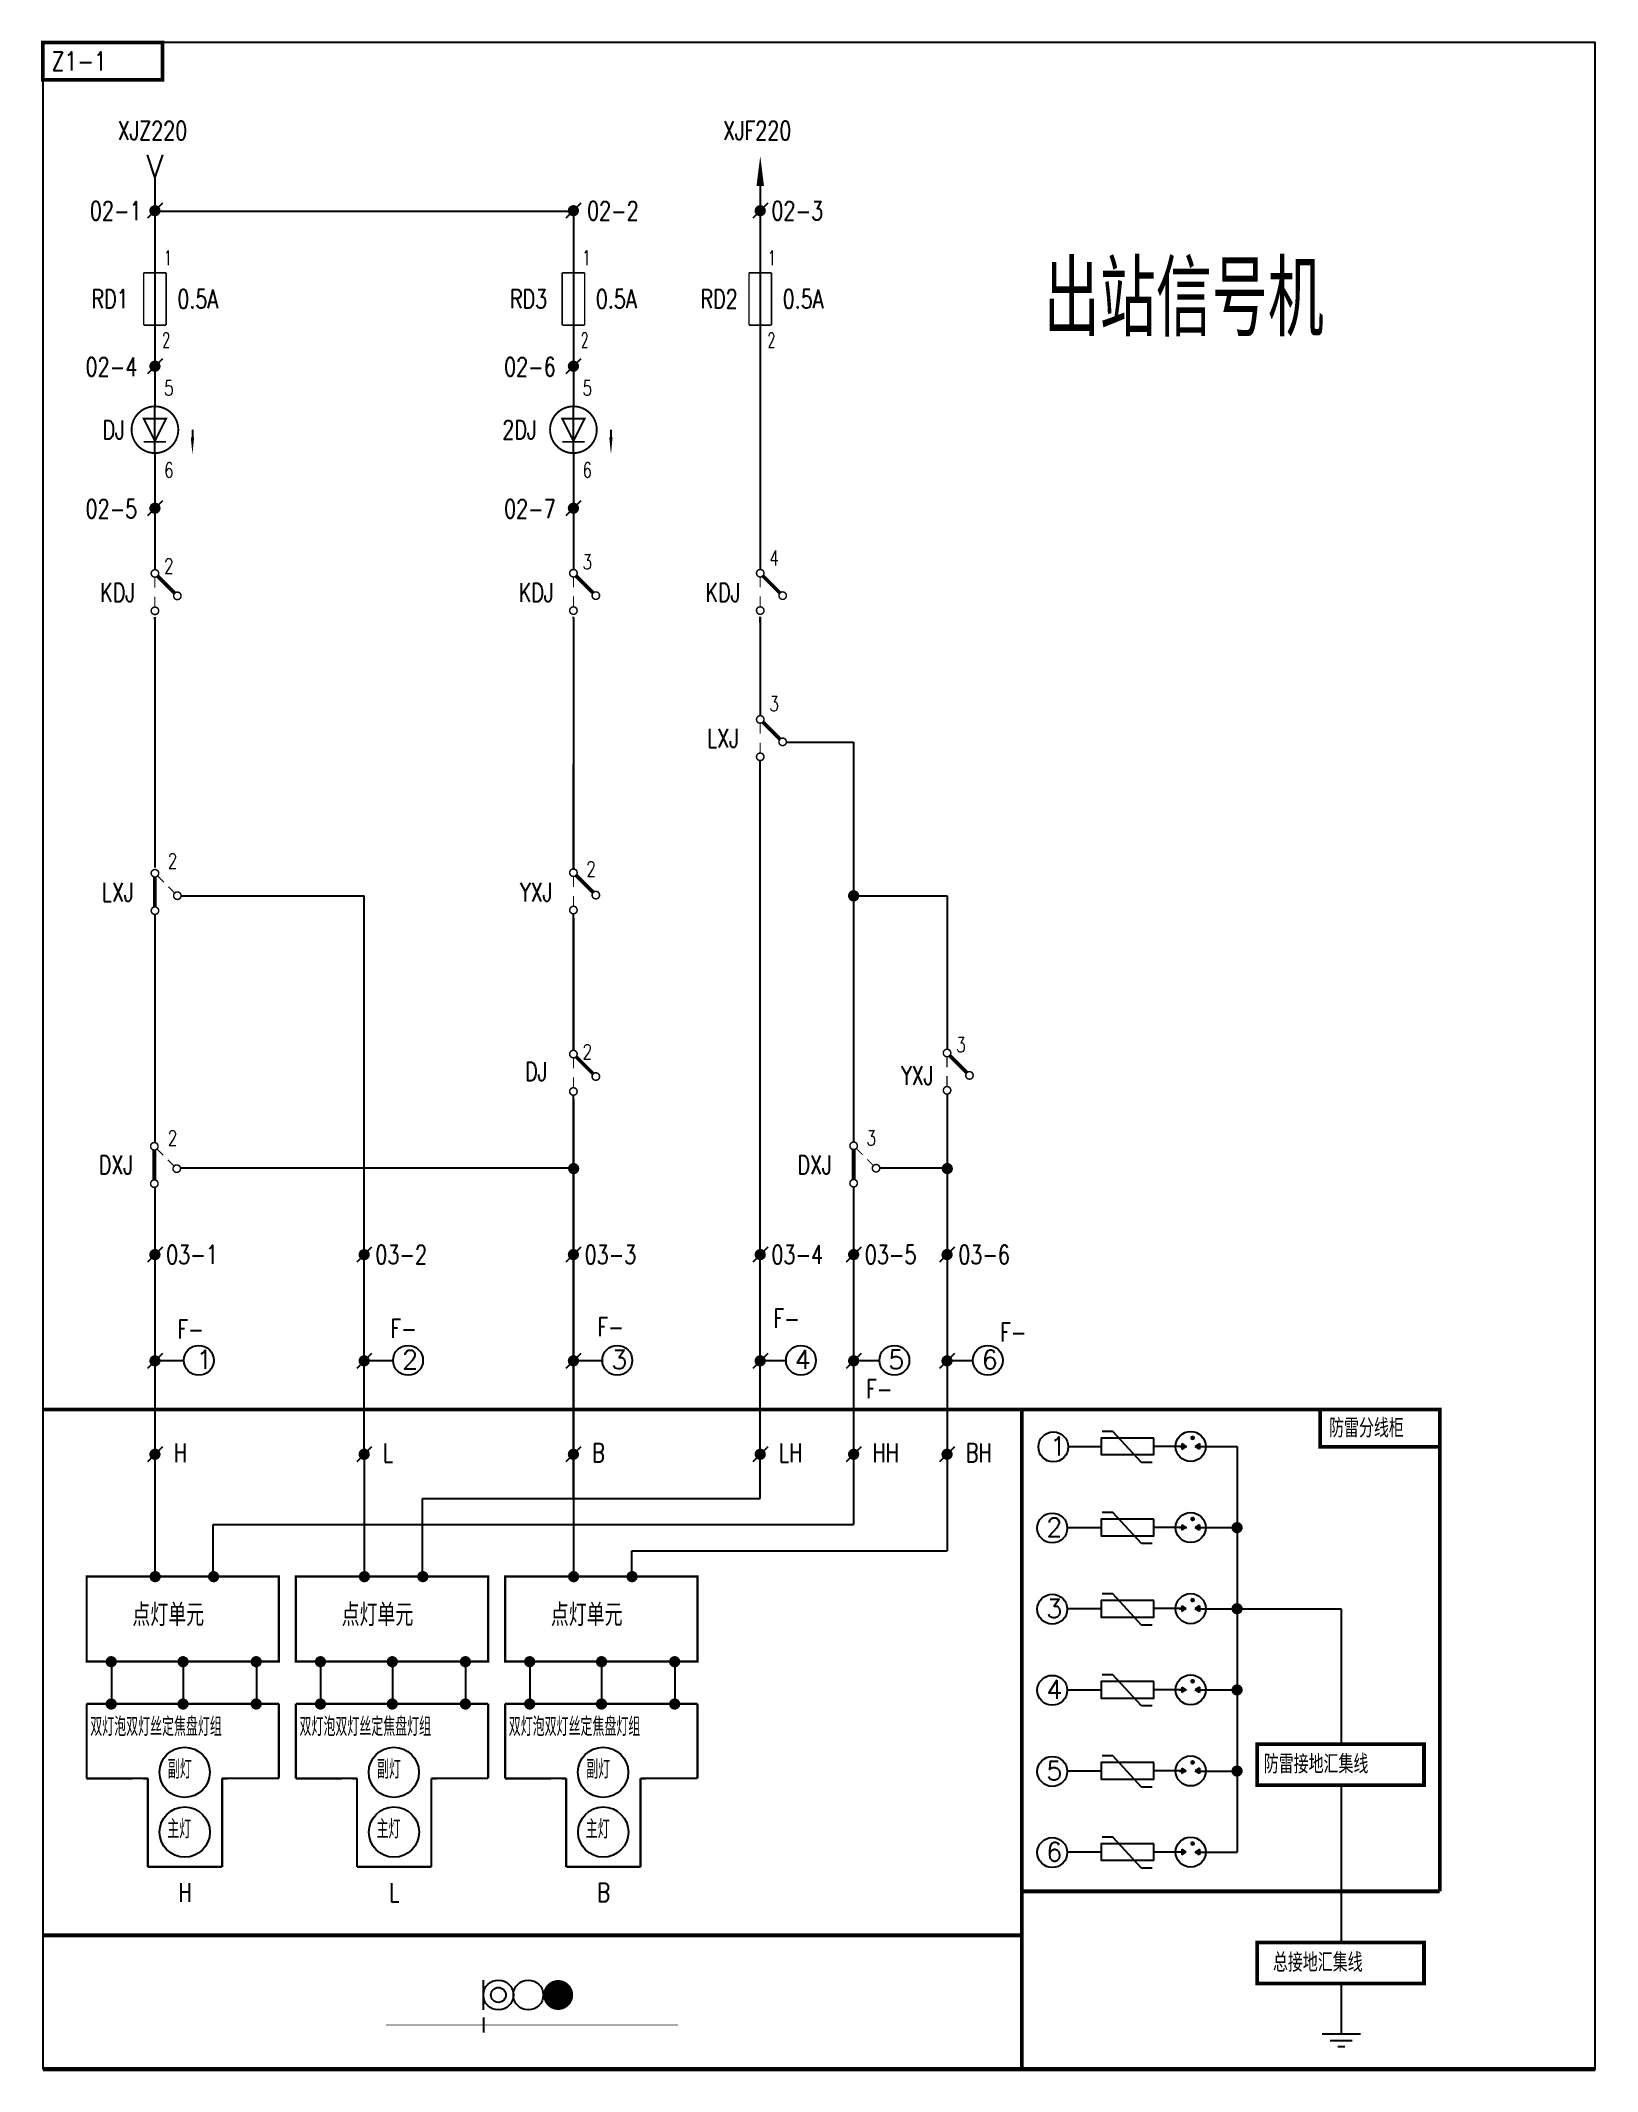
# Model space of a CAD drawing. Extents: x 0 to 208, y 0 to 271.
import ezdxf
from ezdxf.enums import TextEntityAlignment as Align

# ---------------------------------------------------------------- set-up
doc = ezdxf.new("R2010")
doc.units = 0
doc.layers.get('0').update_dxf_attribs({"linetype": 'CONTINUOUS'})
doc.layers.get('DEFPOINTS').update_dxf_attribs({"linetype": 'CONTINUOUS'})
doc.layers.add('COLUMN', color=7, linetype='CONTINUOUS')
doc.layers.add('TIE', color=7, linetype='CONTINUOUS')
doc.styles.add('CHINESE', font='txt.shx', dxfattribs={"width": 0.7, "bigfont": 'hztxt.shx'})
doc.styles.add('HZ', font='txt.shx', dxfattribs={"width": 0.7, "bigfont": 'hztxt.shx'})
doc.styles.add('ITALICC', font='txt.shx', dxfattribs={"width": 0.7, "bigfont": 'hztxt.shx'})
doc.styles.add('ST', font='txt.shx', dxfattribs={"width": 0.7, "bigfont": 'hztxt.shx'})
doc.styles.get("Standard").update_dxf_attribs({"font": 'txt.shx', "width": 0.7, "bigfont": 'hztxt.shx'})

# ---------------------------------------------------------------- blocks, each defined once
blk = doc.blocks.new('W52')
blk.add_lwpolyline([(0.02, 0.01), (0.02, -1.25)])
blk.add_lwpolyline([(0.02, -0.99, 0.45, 0, 0), (0.02, -3.29, 0, 0, 0)], format="xyseb")
blk = doc.blocks.new('234')
at = {"const_width": 0.2}
for points in [[(0.5, -0.5, 1), (-0.5, -0.5, 1)], [(0.5, -5.5, 1), (-0.5, -5.5, 1)], [(3.5, -3.5, 1), (2.5, -3.5, 1)]]:
    blk.add_lwpolyline(points, format="xyb", close=True, dxfattribs=at)
for points, const_width in [([(0, -1), (0, -5)], 0.5), ([(0.35, -0.85), (1.2, -1.7)], 0.15), ([(1.8, -2.3), (2.65, -3.15)], 0.15)]:
    blk.add_lwpolyline(points, dxfattribs=dict(const_width=const_width))
blk.add_lwpolyline([(2, -4.5, 0, 0, 0), (2, -5.5, 0.8, 0, 0), (2, -7.7, 0, 0, 0)], format="xyseb")
at = {"width": 0.8}
blk.add_attdef('0', text='', height=2, dxfattribs=at).set_placement((2, 0), align=Align.MIDDLE)
blk.add_attdef('RELAY', text='', height=2, dxfattribs=at).set_placement((-1, -3), align=Align.MIDDLE_RIGHT)
blk = doc.blocks.new('244')
at = {"const_width": 0.2}
for points in [[(0.5, -0.5, 1), (-0.5, -0.5, 1)], [(0.5, -5.5, 1), (-0.5, -5.5, 1)], [(3.5, -3.5, 1), (2.5, -3.5, 1)]]:
    blk.add_lwpolyline(points, format="xyb", close=True, dxfattribs=at)
for points, const_width in [([(0, -1), (0, -2.4)], 0.15), ([(0.35, -0.85), (2.65, -3.15)], 0.5), ([(0, -3.6), (0, -5)], 0.15)]:
    blk.add_lwpolyline(points, dxfattribs=dict(const_width=const_width))
blk.add_lwpolyline([(2, -4.5, 0, 0, 0), (2, -5.5, 0.8, 0, 0), (2, -7.7, 0, 0, 0)], format="xyseb")
at = {"width": 0.8}
blk.add_attdef('0', text='', height=2, dxfattribs=at).set_placement((2, 0), align=Align.MIDDLE)
blk.add_attdef('RELAY', text='', height=2, dxfattribs=at).set_placement((-1, -3), align=Align.MIDDLE_RIGHT)
blk = doc.blocks.new('W51')
for p, q in [((0, 0), (-1, 3)), ((1, 3), (0, 0))]:
    blk.add_line(p, q)
blk = doc.blocks.new('W56')
blk.add_lwpolyline([(-4, 0, 0, 1, 0), (0, 0, 1, 1, 0)], format="xyseb")

msp = doc.modelspace()

# ---------------------------------------------------------------- hatches: boundary and pattern name
for points in [[(152.42, 83.69), (152.97, 83.31), (152.42, 82.94)], [(154.77, 83.69), (154.22, 83.31), (154.77, 82.94)], [(152.42, 72.83), (152.97, 72.46), (152.42, 72.09)], [(154.77, 72.83), (154.22, 72.46), (154.77, 72.09)], [(152.42, 61.98), (152.97, 61.61), (152.42, 61.23)], [(154.77, 61.98), (154.22, 61.61), (154.77, 61.23)], [(152.42, 51.12), (152.97, 50.75), (152.42, 50.38)], [(154.77, 51.12), (154.22, 50.75), (154.77, 50.38)], [(152.42, 40.27), (152.97, 39.9), (152.42, 39.53)], [(154.77, 40.27), (154.22, 39.9), (154.77, 39.53)], [(152.42, 29.42), (152.97, 29.04), (152.42, 28.67)], [(154.77, 29.42), (154.22, 29.04), (154.77, 28.67)]]:
    msp.add_hatch(color=0).paths.add_polyline_path(points)
at = {"layer": 'COLUMN'}
h = msp.add_hatch(color=0, dxfattribs=at)
edge = h.paths.add_edge_path()
edge.add_arc((153.86, 84.45), 0.312, 0, 360, ccw=False)
h = msp.add_hatch(color=0, dxfattribs=at)
edge = h.paths.add_edge_path()
edge.add_arc((153.86, 73.6), 0.312, 0, 360, ccw=False)
h = msp.add_hatch(color=0, dxfattribs=at)
edge = h.paths.add_edge_path()
edge.add_arc((153.86, 62.74), 0.312, 0, 360, ccw=False)
h = msp.add_hatch(color=0, dxfattribs=at)
edge = h.paths.add_edge_path()
edge.add_arc((153.86, 51.89), 0.312, 0, 360, ccw=False)
h = msp.add_hatch(color=0, dxfattribs=at)
edge = h.paths.add_edge_path()
edge.add_arc((153.86, 41.03), 0.312, 0, 360, ccw=False)
h = msp.add_hatch(color=0, dxfattribs=at)
edge = h.paths.add_edge_path()
edge.add_arc((153.86, 30.18), 0.312, 0, 360, ccw=False)

# ---------------------------------------------------------------- linework, layer by layer
at = {"color": 0}
for p, q in [((16, 249.61), (14, 247.61)), ((72, 249.61), (70, 247.61)), ((97, 249.61), (95, 247.61)), ((16, 228.81), (14, 226.81)), ((72, 228.81), (70, 226.81)), ((13.5, 220.81), (16.5, 220.81)), ((15, 216.31), (15, 222.31)), ((69.5, 220.81), (72.5, 220.81)), ((71, 216.31), (71, 222.31)), ((16, 209.81), (14, 207.81)), ((72, 209.81), (70, 207.81)), ((16, 109.96), (14, 107.96)), ((44, 109.96), (42, 107.96)), ((72, 109.96), (70, 107.96)), ((97, 109.96), (95, 107.96)), ((109.5, 109.96), (107.5, 107.96)), ((122, 109.96), (120, 107.96)), ((16, 95.75), (14, 93.75)), ((44, 95.75), (42, 93.75)), ((72, 95.75), (70, 93.75)), ((97, 95.75), (95, 93.75)), ((109.5, 95.75), (107.5, 93.75)), ((122, 95.75), (120, 93.75)), ((15.36, 94.82), (18.87, 94.82)), ((43.36, 94.82), (46.87, 94.82)), ((71.36, 94.82), (74.87, 94.82)), ((95.94, 94.82), (99.45, 94.82)), ((108.44, 94.82), (111.95, 94.82)), ((120.94, 94.82), (124.45, 94.82)), ((143.2, 85.32), (141.75, 85.32)), ((147, 81.16), (143.2, 85.32)), ((16, 83.25), (14, 81.25)), ((15, 83.11), (15, 65.91)), ((44, 83.25), (42, 81.25)), ((43, 83.11), (43, 65.91)), ((72, 83.25), (70, 81.25)), ((71, 83.11), (71, 65.91)), ((97, 83.25), (95, 81.25)), ((109.5, 83.25), (107.5, 81.25)), ((122, 83.25), (120, 81.25)), ((137.22, 83.28), (141.64, 83.28)), ((152.11, 83.29), (153.08, 83.29)), ((152.42, 83.69), (152.97, 83.31)), ((152.42, 83.69), (152.42, 82.94)), ((152.42, 82.94), (152.89, 83.26)), ((154.77, 83.69), (154.22, 83.31)), ((154.77, 82.94), (154.22, 83.31)), ((154.22, 83.29), (159.81, 83.29)), ((154.77, 83.69), (154.77, 82.94)), ((159.81, 83.29), (159.81, 29.02)), ((148.45, 81.16), (147, 81.16)), ((50.81, 65.91), (50.81, 76.35)), ((143.2, 74.47), (141.75, 74.47)), ((147, 70.3), (143.2, 74.47)), ((22.81, 65.91), (22.81, 72.85)), ((141.64, 72.42), (137.08, 72.42)), ((152.11, 72.44), (153.08, 72.44)), ((152.42, 72.83), (152.97, 72.46)), ((152.42, 72.83), (152.42, 72.09)), ((152.42, 72.09), (152.97, 72.46)), ((154.77, 72.83), (154.22, 72.46)), ((154.77, 72.09), (154.22, 72.46)), ((154.22, 72.44), (159.81, 72.44)), ((154.77, 72.83), (154.77, 72.09)), ((78.81, 65.91), (78.81, 69.35)), ((148.45, 70.3), (147, 70.3)), ((143.2, 63.58), (141.75, 63.58)), ((147, 59.41), (143.2, 63.58)), ((141.64, 61.57), (137.08, 61.57)), ((152.11, 61.59), (152.99, 61.59)), ((152.42, 61.98), (152.97, 61.61)), ((152.42, 61.98), (152.42, 61.23)), ((152.42, 61.23), (152.97, 61.61)), ((152.7, 61.59), (152.99, 61.59)), ((154.18, 61.59), (159.81, 61.59)), ((154.77, 61.98), (154.22, 61.61)), ((154.77, 61.23), (154.22, 61.61)), ((154.25, 61.59), (173.76, 61.59)), ((154.77, 61.98), (154.77, 61.23)), ((173.76, 61.59), (173.76, 43.47)), ((148.45, 59.41), (147, 59.41)), ((9.17, 54.44), (9.17, 48.87)), ((18.78, 54.53), (18.78, 48.87)), ((28.58, 54.53), (28.58, 48.87)), ((37.17, 54.44), (37.17, 48.87)), ((46.78, 54.53), (46.78, 48.87)), ((56.58, 54.53), (56.58, 48.87)), ((65.17, 54.44), (65.17, 48.87)), ((74.78, 54.53), (74.78, 48.87)), ((84.58, 54.53), (84.58, 48.87)), ((143.2, 52.76), (141.75, 52.76)), ((147, 48.59), (143.2, 52.76)), ((141.64, 50.72), (137.08, 50.72)), ((152.11, 50.73), (153.03, 50.73)), ((152.42, 51.12), (152.97, 50.75)), ((152.42, 51.12), (152.42, 50.38)), ((152.42, 50.38), (152.97, 50.75)), ((154.77, 51.12), (154.22, 50.75)), ((154.77, 50.38), (154.22, 50.75)), ((154.22, 50.73), (159.81, 50.73)), ((154.77, 51.12), (154.77, 50.38)), ((148.45, 48.59), (147, 48.59)), ((143.2, 41.91), (141.75, 41.91)), ((147, 37.74), (143.2, 41.91)), ((5.86, 38.9), (12, 38.9)), ((13.44, 38.9), (14.04, 38.9)), ((23.99, 38.9), (24.66, 38.9)), ((33.86, 38.9), (40, 38.9)), ((41.44, 38.9), (42.04, 38.9)), ((51.99, 38.9), (52.66, 38.9)), ((61.86, 38.9), (68, 38.9)), ((69.44, 38.9), (70.04, 38.9)), ((79.99, 38.9), (80.66, 38.9)), ((141.64, 39.86), (137.08, 39.86)), ((152.11, 39.88), (153.01, 39.88)), ((152.42, 40.27), (152.97, 39.9)), ((152.42, 40.27), (152.42, 39.53)), ((152.42, 39.53), (152.96, 39.89)), ((154.77, 40.27), (154.22, 39.9)), ((154.77, 39.53), (154.22, 39.9)), ((154.22, 39.88), (159.81, 39.88)), ((154.77, 40.27), (154.77, 39.53)), ((148.45, 37.74), (147, 37.74)), ((173.76, 37.98), (173.76, 16.95)), ((143.2, 31.05), (141.75, 31.05)), ((147, 26.89), (143.2, 31.05)), ((141.64, 29.01), (137.08, 29.01)), ((152.42, 29.42), (152.97, 29.04)), ((152.42, 29.42), (152.42, 28.67)), ((152.42, 28.67), (152.97, 29.04)), ((154.77, 29.42), (154.22, 29.04)), ((154.77, 28.67), (154.22, 29.04)), ((154.22, 29.02), (159.81, 29.02)), ((154.77, 29.42), (154.77, 28.67)), ((148.45, 26.89), (147, 26.89)), ((58.96, 7.92), (58.96, 11.92)), ((173.76, 11.28), (173.76, 4.71)), ((58.96, 6.92), (58.96, 4.92)), ((171.2, 4.71), (176.33, 4.71)), ((172.25, 3.85), (175.22, 3.85)), ((173.28, 3.02), (174.24, 3.02))]:
    msp.add_line(p, q, dxfattribs=at)
at = {"color": 0, "linetype": 'Continuous'}
for p, q in [((152.42, 83.31), (148.68, 83.31)), ((152.42, 72.46), (148.68, 72.46)), ((152.42, 61.61), (148.68, 61.61)), ((152.42, 50.75), (148.68, 50.75)), ((152.42, 39.9), (148.68, 39.9)), ((152.42, 29.04), (148.68, 29.04))]:
    msp.add_line(p, q, dxfattribs=at)
at = {"color": 0}
for points, const_width in [([(0, 266.12), (0, 271.12), (16, 271.12), (16, 266.12), (0, 266.12)], 0.5), ([(16, 266.12), (16, 271.12)], 0.5), ([(13.5, 240.31), (16.5, 240.31)], 0.2), ([(13.5, 233.31), (13.5, 240.31)], 0.2), ([(16.5, 240.31), (16.5, 233.31)], 0.2), ([(69.5, 233.31), (69.5, 240.31)], 0.2), ([(69.5, 240.31), (72.5, 240.31)], 0.2), ([(72.5, 240.31), (72.5, 233.31)], 0.2), ([(94.5, 240.31), (97.5, 240.31)], 0.2), ([(94.5, 233.31), (94.5, 240.31)], 0.2), ([(97.5, 240.31), (97.5, 233.31)], 0.2), ([(13.5, 233.31), (16.5, 233.31)], 0.2), ([(69.5, 233.31), (72.5, 233.31)], 0.2), ([(94.5, 233.31), (97.5, 233.31)], 0.2), ([(15, 217.81), (13.5, 220.81), (16.5, 220.81), (15, 217.81)], 0.25), ([(71, 217.81), (69.5, 220.81), (72.5, 220.81), (71, 217.81)], 0.25), ([(16.5, 217.7), (13.5, 217.7)], 0.25), ([(72.5, 217.7), (69.5, 217.7)], 0.25), ([(0, 88.25), (131, 88.25)], 0.5), ([(131, 88.25), (131, 0)], 0.5), ([(170.94, 83.25), (170.94, 88.25), (186.94, 88.25), (186.94, 83.25), (170.94, 83.25)], 0.5), ([(186.94, 83.25), (186.94, 88.25)], 0.5), ([(5.86, 48.87), (5.86, 38.9)], 0.3), ([(5.86, 48.87), (31.59, 48.87)], 0.3), ([(31.59, 48.87), (31.59, 38.9)], 0.3), ([(33.86, 48.87), (59.59, 48.87)], 0.3), ([(33.86, 48.87), (33.86, 38.9)], 0.3), ([(59.59, 48.87), (59.59, 38.9)], 0.3), ([(61.86, 48.87), (87.59, 48.87)], 0.3), ([(61.86, 48.87), (61.86, 38.9)], 0.3), ([(87.59, 48.87), (87.59, 38.9)], 0.3), ([(14.04, 38.9), (5.86, 38.9)], 0.3), ([(14.04, 38.9), (14.04, 27.05)], 0.3), ([(23.99, 38.9), (25.94, 38.9)], 0.3), ([(23.99, 38.9), (23.99, 27.05)], 0.3), ([(25.94, 38.9), (31.59, 38.9)], 0.3), ([(42.04, 38.9), (33.86, 38.9)], 0.3), ([(42.04, 38.9), (42.04, 27.05)], 0.3), ([(51.99, 38.9), (53.94, 38.9)], 0.3), ([(51.99, 38.9), (51.99, 27.05)], 0.3), ([(53.94, 38.9), (59.59, 38.9)], 0.3), ([(70.04, 38.9), (61.86, 38.9)], 0.3), ([(70.04, 38.9), (70.04, 27.05)], 0.3), ([(79.99, 38.9), (81.94, 38.9)], 0.3), ([(79.99, 38.9), (79.99, 27.05)], 0.3), ([(81.94, 38.9), (87.59, 38.9)], 0.3), ([(14.04, 27.05), (23.99, 27.05)], 0.3), ([(42.04, 27.05), (51.99, 27.05)], 0.3), ([(70.04, 27.05), (79.99, 27.05)], 0.3), ([(0, 17.9), (0, 17.9), (131, 17.9)], 0.5), ([(85, 5.92), (85, 5.92), (45.94, 5.92)], 0.1), ([(0, 0), (207.73, 0)], 0.6)]:
    msp.add_lwpolyline(points, dxfattribs=dict(at, const_width=const_width))
msp.add_lwpolyline([(0, 0), (207.73, 0), (207.73, 271.12), (0, 271.12)], close=True)
for points in [[(15, 253.08), (15, 222.31)], [(96, 253.08), (96, 200.62)], [(15, 248.57), (71, 248.57)], [(71, 248.57), (71, 222.31)], [(15, 216.31), (15, 200.59)], [(71, 216.31), (71, 200.62)], [(15, 194.49), (15, 194.49)], [(15, 194.23), (15, 160.76)], [(15, 193.99), (15, 194.23)], [(71, 194.04), (71, 194.27)], [(71, 194.14), (71, 160.46)], [(96, 194.54), (96, 194.54)], [(96, 194.27), (96, 181.06)], [(96, 193.54), (96, 194.27)], [(99.5, 177.53), (108.5, 177.53)], [(108.5, 177.53), (108.5, 124.02)], [(71, 160.56), (71, 174.56)], [(96, 76.35), (96, 175.1)], [(96, 175.05), (96, 175.06)], [(96, 174.06), (96, 174.78)], [(18.5, 156.95), (43, 156.95)], [(43, 81.84), (43, 156.95)], [(108.5, 156.96), (121, 156.96)], [(121, 156.96), (121, 136.44)], [(15, 154.55), (15, 123.96)], [(15, 154.54), (15, 154.53)], [(71, 136.29), (71, 154.55)], [(71, 153.96), (71, 136.32)], [(121, 130.44), (121, 69.35)], [(71, 76.35), (71, 130.34)], [(71, 129.76), (71, 78.59)], [(18.5, 120.57), (71, 120.57)], [(112, 120.57), (121, 120.57)], [(15, 118.06), (15, 81.69)], [(15, 117.96), (15, 117.94)], [(108.5, 118.07), (108.5, 72.85)], [(108.5, 117.96), (108.5, 117.94)], [(71, 79.99), (71, 72.85)], [(50.81, 76.35), (96, 76.35)], [(22.81, 72.85), (108.5, 72.85)], [(78.81, 69.35), (121, 69.35)]]:
    msp.add_lwpolyline(points, dxfattribs=at)
for points, const_width in [([(15, 248.99, 1), (15, 248.24, 1)], 0.75), ([(71, 248.99, 1), (71, 248.24, 1)], 0.75), ([(96, 248.99, 1), (96, 248.24, 1)], 0.75), ([(15, 228.19, 1), (15, 227.44, 1)], 0.75), ([(71, 228.19, 1), (71, 227.44, 1)], 0.75), ([(15, 216.19, 1), (15, 222.44, 1)], 0.25), ([(71, 216.19, 1), (71, 222.44, 1)], 0.25), ([(15, 209.19, 1), (15, 208.44, 1)], 0.75), ([(71, 209.19, 1), (71, 208.44, 1)], 0.75), ([(108.12, 156.96, 1), (108.88, 156.96, 1)], 0.75), ([(71.03, 120.85, 1), (71.03, 120.1, 1)], 0.75), ([(121.03, 120.85, 1), (121.03, 120.1, 1)], 0.75), ([(15, 109.34, 1), (15, 108.59, 1)], 0.75), ([(43, 109.34, 1), (43, 108.59, 1)], 0.75), ([(71, 109.34, 1), (71, 108.59, 1)], 0.75), ([(96, 109.34, 1), (96, 108.59, 1)], 0.75), ([(108.5, 109.34, 1), (108.5, 108.59, 1)], 0.75), ([(121, 109.34, 1), (121, 108.59, 1)], 0.75), ([(15, 95.13, 1), (15, 94.38, 1)], 0.75), ([(43, 95.13, 1), (43, 94.38, 1)], 0.75), ([(71, 95.13, 1), (71, 94.38, 1)], 0.75), ([(96, 95.13, 1), (96, 94.38, 1)], 0.75), ([(108.5, 95.13, 1), (108.5, 94.38, 1)], 0.75), ([(121, 95.13, 1), (121, 94.38, 1)], 0.75), ([(15, 82.63, 1), (15, 81.88, 1)], 0.75), ([(43, 82.63, 1), (43, 81.88, 1)], 0.75), ([(71, 82.63, 1), (71, 81.88, 1)], 0.75), ([(96, 82.63, 1), (96, 81.88, 1)], 0.75), ([(108.5, 82.63, 1), (108.5, 81.88, 1)], 0.75), ([(121, 82.63, 1), (121, 81.88, 1)], 0.75), ([(159.43, 72.44, 1), (160.18, 72.44, 1)], 0.75), ([(15.03, 66.26, 1), (15.03, 65.51, 1)], 0.75), ([(22.85, 66.26, 1), (22.85, 65.51, 1)], 0.75), ([(43.03, 66.26, 1), (43.03, 65.51, 1)], 0.75), ([(50.85, 66.26, 1), (50.85, 65.51, 1)], 0.75), ([(71.03, 66.26, 1), (71.03, 65.51, 1)], 0.75), ([(78.85, 66.26, 1), (78.85, 65.51, 1)], 0.75), ([(159.43, 61.59, 1), (160.18, 61.59, 1)], 0.75), ([(9.15, 54.88, 1), (9.15, 54.13, 1)], 0.75), ([(18.76, 54.88, 1), (18.76, 54.13, 1)], 0.75), ([(28.55, 54.88, 1), (28.55, 54.13, 1)], 0.75), ([(37.15, 54.88, 1), (37.15, 54.13, 1)], 0.75), ([(46.76, 54.88, 1), (46.76, 54.13, 1)], 0.75), ([(56.55, 54.88, 1), (56.55, 54.13, 1)], 0.75), ([(65.15, 54.88, 1), (65.15, 54.13, 1)], 0.75), ([(74.76, 54.88, 1), (74.76, 54.13, 1)], 0.75), ([(84.55, 54.88, 1), (84.55, 54.13, 1)], 0.75), ([(9.15, 49.22, 1), (9.15, 48.47, 1)], 0.75), ([(18.76, 49.22, 1), (18.76, 48.47, 1)], 0.75), ([(28.55, 49.22, 1), (28.55, 48.47, 1)], 0.75), ([(37.15, 49.22, 1), (37.15, 48.47, 1)], 0.75), ([(46.76, 49.22, 1), (46.76, 48.47, 1)], 0.75), ([(56.55, 49.22, 1), (56.55, 48.47, 1)], 0.75), ([(65.15, 49.22, 1), (65.15, 48.47, 1)], 0.75), ([(74.76, 49.22, 1), (74.76, 48.47, 1)], 0.75), ([(84.55, 49.22, 1), (84.55, 48.47, 1)], 0.75), ([(159.43, 50.73, 1), (160.18, 50.73, 1)], 0.75), ([(159.43, 39.88, 1), (160.18, 39.88, 1)], 0.75), ([(69.96, 9.92, 1), (67.96, 9.92, 1)], 2)]:
    msp.add_lwpolyline(points, format="xyb", close=True, dxfattribs=dict(at, const_width=const_width))
at = {"color": 0, "linetype": 'Continuous', "const_width": 0.5}
for points in [[(131, 88.25), (131, 23.79)], [(131, 88.25), (186.94, 88.25)], [(186.94, 88.25), (186.94, 23.79)], [(131, 23.79), (186.94, 23.79)]]:
    msp.add_lwpolyline(points, dxfattribs=at)
at = {"color": 0}
for points in [[(148.68, 84.42), (141.64, 84.42), (141.64, 82.21), (148.68, 82.21)], [(148.68, 73.57), (141.64, 73.57), (141.64, 71.35), (148.68, 71.35)], [(148.68, 62.68), (141.64, 62.68), (141.64, 60.46), (148.68, 60.46)], [(148.68, 51.86), (141.64, 51.86), (141.64, 49.64), (148.68, 49.64)], [(148.68, 41.01), (141.64, 41.01), (141.64, 38.79), (148.68, 38.79)], [(148.68, 30.15), (141.64, 30.15), (141.64, 27.94), (148.68, 27.94)]]:
    msp.add_lwpolyline(points, close=True, dxfattribs=at)
for points, const_width in [([(5.86, 65.91), (31.59, 65.91), (31.59, 54.53), (5.86, 54.53)], 0.3), ([(33.86, 65.91), (59.59, 65.91), (59.59, 54.53), (33.86, 54.53)], 0.3), ([(61.86, 65.91), (87.59, 65.91), (87.59, 54.53), (61.86, 54.53)], 0.3), ([(162.5, 43.47), (184.82, 43.47), (184.82, 37.98), (162.5, 37.98)], 0.5), ([(162.5, 16.95), (184.82, 16.95), (184.82, 11.46), (162.5, 11.46)], 0.5)]:
    msp.add_lwpolyline(points, close=True, dxfattribs=dict(at, const_width=const_width))
at = {"color": 0, "linetype": 'Continuous'}
for centre in [(20.87, 94.82), (48.87, 94.82), (76.87, 94.82), (101.45, 94.82), (113.95, 94.82), (126.45, 94.82), (135.22, 83.24), (135.08, 72.39), (135.08, 61.53), (135.08, 50.68), (135.08, 39.83), (135.08, 28.97)]:
    msp.add_circle(centre, 2, dxfattribs=at)
at = {"color": 0}
for centre, radius in [((153.6, 83.3), 2.01), ((153.6, 72.45), 2.01), ((153.6, 61.6), 2.01), ((153.6, 50.74), 2.01), ((18.97, 39.71), 3.36), ((46.97, 39.71), 3.36), ((74.97, 39.71), 3.36), ((153.6, 39.89), 2.01), ((18.99, 31.71), 3.36), ((46.99, 31.71), 3.36), ((74.99, 31.71), 3.36), ((153.6, 29.03), 2.01), ((60.96, 9.92), 2), ((60.96, 9.92), 1), ((64.96, 9.92), 2)]:
    msp.add_circle(centre, radius, dxfattribs=at)
at = {"layer": 'DEFPOINTS', "color": 0, "linetype": 'Continuous'}
for p in [(164.63, 43.47), (184.82, 43.47), (184.82, 43.47), (184.82, 37.98), (164.63, 16.95), (184.82, 16.95), (184.82, 16.95), (184.82, 11.46)]:
    msp.add_point(p, dxfattribs=at)

# ---------------------------------------------------------------- block references
at = {"color": 0}
for name, p in [('W51', (15, 253.08)), ('W52', (20, 219.31)), ('W52', (76, 219.31)), ('244', (15, 200.59)), ('244', (71, 200.62)), ('244', (96, 200.62)), ('244', (96, 181.06)), ('234', (15, 160.48)), ('244', (71, 160.56)), ('244', (71, 136.29)), ('244', (121, 136.44)), ('234', (14.92, 123.96)), ('234', (108.5, 124.02))]:
    msp.add_blockref(name, p, dxfattribs=at)
at = {"color": 0, "rotation": 270}
msp.add_blockref('W56', (96, 251.94), dxfattribs=at)

# ---------------------------------------------------------------- texts
at = {"color": 6, "style": 'ST', "width": 0.8}
msp.add_text('Z1-1', height=2.5, dxfattribs=at).set_placement((1.18, 268.62), align=Align.MIDDLE_LEFT)
at = {"color": 0, "style": 'ITALICC'}
for s, width, p, p2 in [('1', 1.5, (16.23, 241.31), (17.23, 241.31)), ('1', 1.5, (72.23, 241.31), (73.23, 241.31)), ('1', 1.5, (97.05, 241.31), (98.05, 241.31)), ('2', 0.75, (16, 230.31), (17, 230.31)), ('2', 0.75, (72, 230.31), (73, 230.31)), ('2', 0.75, (97, 230.31), (98, 230.31))]:
    msp.add_text(s, height=2, dxfattribs=dict(at, width=width)).set_placement(p, p2, align=Align.FIT)
at = {"color": 2, "style": 'ITALICC', "width": 0.75}
msp.add_text('出站信号机', height=10, dxfattribs=at).set_placement((133.93, 236.81), align=Align.MIDDLE_LEFT)
at = {"color": 0}
for s, style, width, p in [('RD1', 'ITALICC', 0.75, (6.5, 236.81)), ('0.5A', 'ITALICC', 0.75, (18, 236.81)), ('RD3', 'ITALICC', 0.75, (62.5, 236.81)), ('0.5A', 'ITALICC', 0.75, (74, 236.81)), ('RD2', 'ITALICC', 0.75, (88, 236.81)), ('0.5A', 'ITALICC', 0.75, (99, 236.81)), ('DJ', 'ITALICC', 0.75, (7.98, 219.31)), ('2DJ', 'ITALICC', 0.75, (61.48, 219.31)), ('DXJ', 'ITALICC', 0.75, (7.48, 120.96)), ('DXJ', 'ITALICC', 0.75, (100.98, 120.96)), ('防雷分线柜', 'ST', 0.8, (172.12, 85.75)), ('H', 'ITALICC', 0.75, (17.5, 82.46)), ('L', 'ITALICC', 0.75, (45.5, 82.46)), ('B', 'ITALICC', 0.75, (73.5, 82.46)), ('LH', 'ITALICC', 0.75, (98.5, 82.46)), ('HH', 'ITALICC', 0.75, (111, 82.46)), ('BH', 'ITALICC', 0.75, (123.5, 82.46))]:
    msp.add_text(s, height=2.5, dxfattribs=dict(at, style=style, width=width)).set_placement(p, align=Align.MIDDLE_LEFT)
at = {"color": 3, "style": 'ITALICC', "width": 0.75}
for s, p in [('02-4', (5.72, 227.73)), ('02-6', (61.72, 227.73)), ('02-5', (5.72, 208.73)), ('02-7', (61.72, 208.73))]:
    msp.add_text(s, height=2.5, dxfattribs=at).set_placement(p, align=Align.MIDDLE_LEFT)
at = {"color": 0, "style": 'ITALICC', "width": 0.75}
for s, p in [('5', (17.5, 223.31)), ('5', (73.5, 223.31)), ('6', (17.5, 212.31)), ('6', (73.5, 212.31))]:
    msp.add_text(s, height=2, dxfattribs=at).set_placement(p, align=Align.BOTTOM_RIGHT)
at = {"color": 3, "style": 'ITALICC', "width": 0.75}
for s, p in [('2', (17.5, 199.49)), ('3', (73.5, 200.04)), ('4', (98.5, 200.54)), ('3', (98.5, 181.06)), ('2', (18, 160.04)), ('2', (74, 158.96)), ('2', (73.5, 134.49)), ('3', (123.5, 135.44)), ('2', (18, 122.96)), ('3', (111.5, 122.96))]:
    msp.add_text(s, height=2, dxfattribs=at).set_placement(p, align=Align.BOTTOM_RIGHT)
at = {"color": 0, "style": 'ITALICC', "width": 0.75}
for s, p in [('KDJ', (10, 195.54)), ('KDJ', (66, 195.54)), ('KDJ', (91, 195.54)), ('LXJ', (91, 176.06)), ('LXJ', (10, 155.46)), ('YXJ', (66, 155.46)), ('DJ', (66, 131.46)), ('YXJ', (117, 130.94))]:
    msp.add_text(s, height=2.5, dxfattribs=at).set_placement(p, align=Align.BOTTOM_CENTER)
at = {"color": 0, "style": 'HZ'}
for s, p in [('1', (20.55, 93.67)), ('2', (48.07, 93.67)), ('3', (76.07, 93.67)), ('4', (100.64, 93.67)), ('5', (113.14, 93.67)), ('6', (125.64, 93.67)), ('1', (134.78, 82.09)), ('2', (134.28, 71.24)), ('3', (134.28, 60.38)), ('4', (134.28, 49.53)), ('5', (134.28, 38.67)), ('6', (134.28, 27.82))]:
    msp.add_text(s, height=2.5, dxfattribs=at).set_placement(p)
at = {"color": 0, "style": 'CHINESE'}
for s, height, width, p in [('点灯单元', 3, 0.8, (11.98, 59.26)), ('点灯单元', 3, 0.8, (39.98, 59.26)), ('点灯单元', 3, 0.8, (67.98, 59.26)), ('双灯泡双灯丝定焦盘灯组', 2.5, 0.64, (6.35, 44.56)), ('双灯泡双灯丝定焦盘灯组', 2.5, 0.64, (34.35, 44.56)), ('双灯泡双灯丝定焦盘灯组', 2.5, 0.64, (62.35, 44.56)), ('副灯', 2.5, 0.64, (16.72, 38.86)), ('副灯', 2.5, 0.64, (44.72, 38.86)), ('副灯', 2.5, 0.64, (72.72, 38.86)), ('防雷接地汇集线', 2.5, 0.8, (163.38, 39.55)), ('主灯', 2.5, 0.64, (16.65, 30.85)), ('主灯', 2.5, 0.64, (44.65, 30.85)), ('主灯', 2.5, 0.64, (72.65, 30.85)), ('总接地汇集线', 2.5, 0.8, (164.61, 13.02))]:
    msp.add_text(s, height=height, dxfattribs=dict(at, width=width)).set_placement(p)
at = {"color": 0, "style": 'ITALICC', "width": 0.75}
for s, p in [('H', (19.03, 24.9)), ('L', (47.03, 24.9)), ('B', (75.03, 24.9))]:
    msp.add_text(s, height=2.5, dxfattribs=at).set_placement(p, align=Align.TOP_CENTER)
at = {"layer": 'TIE', "color": 1, "style": 'ITALICC', "width": 0.75}
for s, p in [('XJZ220', (10, 258.08)), ('XJF220', (91, 258.08))]:
    msp.add_text(s, height=2.5, dxfattribs=at).set_placement(p)
at = {"layer": 'TIE', "color": 3, "style": 'ITALICC', "width": 0.75}
for s, p in [('02-1', (6.3, 248.61)), ('02-2', (72.83, 248.61)), ('02-3', (97.5, 248.61)), ('03-1', (16.5, 108.96)), ('03-2', (44.5, 108.96)), ('03-3', (72.5, 108.96)), ('03-4', (97.5, 108.96)), ('03-5', (110, 108.96)), ('03-6', (122.5, 108.96))]:
    msp.add_text(s, height=2.5, dxfattribs=at).set_placement(p, align=Align.MIDDLE_LEFT)
at = {"layer": 'TIE', "color": 2, "style": 'ITALICC', "width": 0.75}
for p in [(74.21, 99.29), (18.01, 99), (46.5, 99.09)]:
    msp.add_text('F-', height=2.5, dxfattribs=at).set_placement(p, align=Align.MIDDLE_LEFT)
at = {"layer": 'TIE', "color": 1, "style": 'ITALICC', "width": 0.75}
for p in [(97.76, 100.44), (128.1, 98.58), (110.16, 90.99)]:
    msp.add_text('F-', height=2.5, dxfattribs=at).set_placement(p, align=Align.MIDDLE_LEFT)

doc.saveas('drawing.dxf')
